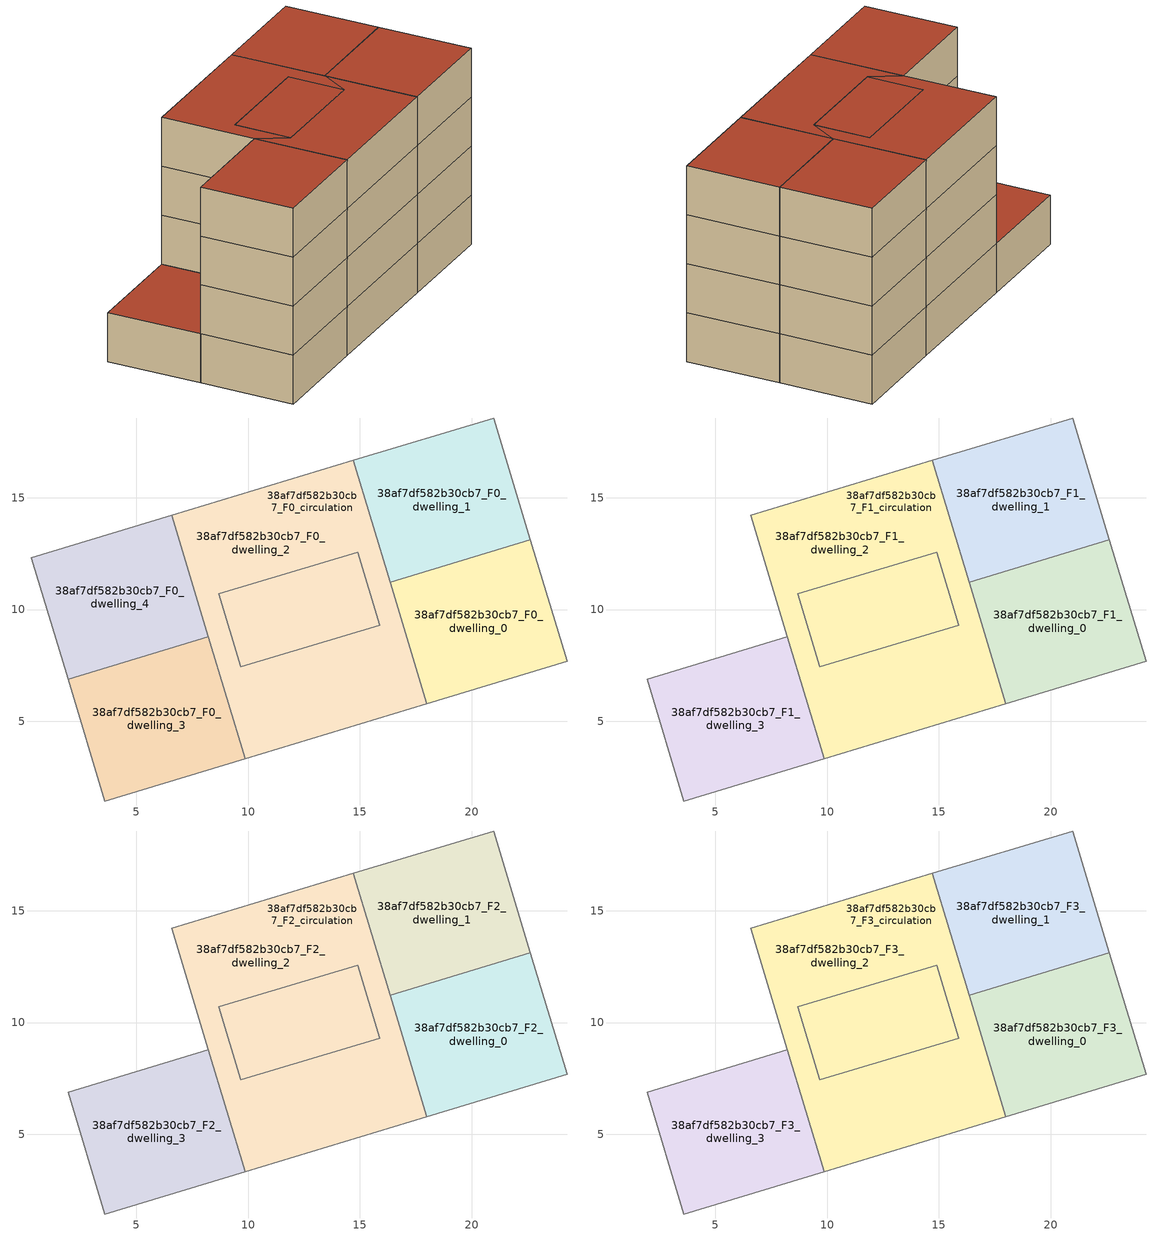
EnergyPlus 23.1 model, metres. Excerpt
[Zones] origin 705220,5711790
38af7df582b30cb7_F0_dwelling_0
 floor ground (EU_floor_Construction): 22.63,13.13 24.27,7.69 18,5.79 16.36,11.23 z0
 wall adiabatic (EU_wall_Construction): 16.36,11.23 18,5.79 24.27,7.69 22.63,13.13 z0:3
 wall to 38af7df582b30cb7_F0_dwelling_1 (EU_wall_Construction): 22.63,13.13 16.36,11.23 z0:3
38af7df582b30cb7_F0_dwelling_1
 floor ground (EU_floor_Construction): 20.98,18.57 22.63,13.13 16.36,11.23 14.71,16.67 z0
 wall adiabatic (EU_wall_Construction): 22.63,13.13 20.98,18.57 14.71,16.67 16.36,11.23 z0:3
38af7df582b30cb7_F0_dwelling_2
 floor ground (EU_floor_Construction): 14.9,12.57 15.88,9.31 9.68,7.43 8.69,10.7 z0; 14.71,16.67 16.36,11.23 15.88,9.31 14.9,12.57 8.69,10.7 9.68,7.43 8.22,8.77 6.58,14.21 z0; 16.36,11.23 18,5.79 9.87,3.33 8.22,8.77 9.68,7.43 15.88,9.31 z0
 wall adiabatic (EU_wall_Construction): 9.87,3.33 18,5.79 16.36,11.23 14.71,16.67 6.58,14.21 8.22,8.77 9.87,3.33 z0:3
38af7df582b30cb7_F0_dwelling_3
 floor ground (EU_floor_Construction): 8.22,8.77 9.87,3.33 3.59,1.43 1.95,6.88 z0
 wall adiabatic (EU_wall_Construction): 1.95,6.88 3.59,1.43 9.87,3.33 8.22,8.77 z0:3
 wall to 38af7df582b30cb7_F0_dwelling_4 (EU_wall_Construction): 8.22,8.77 1.95,6.88 z0:3
38af7df582b30cb7_F0_dwelling_4
 floor ground (EU_floor_Construction): 6.58,14.21 8.22,8.77 1.95,6.88 0.3,12.32 z0
 wall adiabatic (EU_wall_Construction): 8.22,8.77 6.58,14.21 0.3,12.32 1.95,6.88 z0:3
 roof outside (EU_roof_Construction): 8.22,8.77 6.58,14.21 0.3,12.32 1.95,6.88 z3
38af7df582b30cb7_F0_circulation
 floor ground (EU_floor_Construction): 14.9,12.57 15.88,9.31 9.68,7.43 8.69,10.7 z0; 14.71,16.67 16.36,11.23 15.88,9.31 14.9,12.57 8.69,10.7 9.68,7.43 8.22,8.77 6.58,14.21 z0; 16.36,11.23 18,5.79 9.87,3.33 8.22,8.77 9.68,7.43 15.88,9.31 z0
 wall adiabatic (EU_wall_Construction): 8.69,10.7 9.68,7.43 15.88,9.31 14.9,12.57 8.69,10.7 z0:3
38af7df582b30cb7_F1_dwelling_0
 floor to 38af7df582b30cb7_F0_dwelling_0 (EU_floor_Construction): 22.63,13.13 24.27,7.69 18,5.79 16.36,11.23 z3
 wall adiabatic (EU_wall_Construction): 16.36,11.23 18,5.79 24.27,7.69 22.63,13.13 z3:6
 wall to 38af7df582b30cb7_F1_dwelling_1 (EU_wall_Construction): 22.63,13.13 16.36,11.23 z3:6
38af7df582b30cb7_F1_dwelling_1
 floor to 38af7df582b30cb7_F0_dwelling_1 (EU_floor_Construction): 20.98,18.57 22.63,13.13 16.36,11.23 14.71,16.67 z3
 wall adiabatic (EU_wall_Construction): 22.63,13.13 20.98,18.57 14.71,16.67 16.36,11.23 z3:6
38af7df582b30cb7_F1_dwelling_2
 floor outside (EU_floor_Construction): 16.36,11.23 18,5.79 9.87,3.33 8.22,8.77 9.68,7.43 15.88,9.31 z3; 14.71,16.67 16.36,11.23 15.88,9.31 14.9,12.57 8.69,10.7 9.68,7.43 8.22,8.77 6.58,14.21 z3; 14.9,12.57 15.88,9.31 9.68,7.43 8.69,10.7 z3
 wall adiabatic (EU_wall_Construction): 9.87,3.33 18,5.79 16.36,11.23 14.71,16.67 6.58,14.21 8.22,8.77 9.87,3.33 z3:6
38af7df582b30cb7_F1_dwelling_3
 floor to 38af7df582b30cb7_F0_dwelling_3 (EU_floor_Construction): 8.22,8.77 9.87,3.33 3.59,1.43 1.95,6.88 z3
 wall adiabatic (EU_wall_Construction): 9.87,3.33 8.22,8.77 1.95,6.88 3.59,1.43 9.87,3.33 z3:6
38af7df582b30cb7_F1_circulation
 floor to 38af7df582b30cb7_F0_circulation (EU_floor_Construction): 14.9,12.57 15.88,9.31 9.68,7.43 8.69,10.7 z3; 14.71,16.67 16.36,11.23 15.88,9.31 14.9,12.57 8.69,10.7 9.68,7.43 8.22,8.77 6.58,14.21 z3; 16.36,11.23 18,5.79 9.87,3.33 8.22,8.77 9.68,7.43 15.88,9.31 z3
 wall adiabatic (EU_wall_Construction): 8.69,10.7 9.68,7.43 15.88,9.31 14.9,12.57 8.69,10.7 z3:6
38af7df582b30cb7_F2_dwelling_0
 floor to 38af7df582b30cb7_F1_dwelling_0 (EU_floor_Construction): 22.63,13.13 24.27,7.69 18,5.79 16.36,11.23 z6
 wall adiabatic (EU_wall_Construction): 16.36,11.23 18,5.79 24.27,7.69 22.63,13.13 z6:9
 wall to 38af7df582b30cb7_F2_dwelling_1 (EU_wall_Construction): 22.63,13.13 16.36,11.23 z6:9
38af7df582b30cb7_F2_dwelling_1
 floor to 38af7df582b30cb7_F1_dwelling_1 (EU_floor_Construction): 20.98,18.57 22.63,13.13 16.36,11.23 14.71,16.67 z6
 wall adiabatic (EU_wall_Construction): 22.63,13.13 20.98,18.57 14.71,16.67 16.36,11.23 z6:9
38af7df582b30cb7_F2_dwelling_2
 floor outside (EU_floor_Construction): 16.36,11.23 18,5.79 9.87,3.33 8.22,8.77 9.68,7.43 15.88,9.31 z6; 14.71,16.67 16.36,11.23 15.88,9.31 14.9,12.57 8.69,10.7 9.68,7.43 8.22,8.77 6.58,14.21 z6; 14.9,12.57 15.88,9.31 9.68,7.43 8.69,10.7 z6
 wall adiabatic (EU_wall_Construction): 9.87,3.33 18,5.79 16.36,11.23 14.71,16.67 6.58,14.21 8.22,8.77 9.87,3.33 z6:9
38af7df582b30cb7_F2_dwelling_3
 floor to 38af7df582b30cb7_F1_dwelling_3 (EU_floor_Construction): 8.22,8.77 9.87,3.33 3.59,1.43 1.95,6.88 z6
 wall adiabatic (EU_wall_Construction): 9.87,3.33 8.22,8.77 1.95,6.88 3.59,1.43 9.87,3.33 z6:9
38af7df582b30cb7_F2_circulation
 floor to 38af7df582b30cb7_F1_circulation (EU_floor_Construction): 14.9,12.57 15.88,9.31 9.68,7.43 8.69,10.7 z6; 14.71,16.67 16.36,11.23 15.88,9.31 14.9,12.57 8.69,10.7 9.68,7.43 8.22,8.77 6.58,14.21 z6; 16.36,11.23 18,5.79 9.87,3.33 8.22,8.77 9.68,7.43 15.88,9.31 z6
 wall adiabatic (EU_wall_Construction): 8.69,10.7 9.68,7.43 15.88,9.31 14.9,12.57 8.69,10.7 z6:9
38af7df582b30cb7_F3_dwelling_0
 floor to 38af7df582b30cb7_F2_dwelling_0 (EU_floor_Construction): 22.63,13.13 24.27,7.69 18,5.79 16.36,11.23 z9
 wall adiabatic (EU_wall_Construction): 16.36,11.23 18,5.79 24.27,7.69 22.63,13.13 z9:12
 wall to 38af7df582b30cb7_F3_dwelling_1 (EU_wall_Construction): 22.63,13.13 16.36,11.23 z9:12
 roof outside (EU_roof_Construction): 24.27,7.69 22.63,13.13 16.36,11.23 18,5.79 z12
38af7df582b30cb7_F3_dwelling_1
 floor to 38af7df582b30cb7_F2_dwelling_1 (EU_floor_Construction): 20.98,18.57 22.63,13.13 16.36,11.23 14.71,16.67 z9
 wall adiabatic (EU_wall_Construction): 22.63,13.13 20.98,18.57 14.71,16.67 16.36,11.23 z9:12
 roof outside (EU_roof_Construction): 22.63,13.13 20.98,18.57 14.71,16.67 16.36,11.23 z12
38af7df582b30cb7_F3_dwelling_2
 floor outside (EU_floor_Construction): 16.36,11.23 18,5.79 9.87,3.33 8.22,8.77 9.68,7.43 15.88,9.31 z9; 14.71,16.67 16.36,11.23 15.88,9.31 14.9,12.57 8.69,10.7 9.68,7.43 8.22,8.77 6.58,14.21 z9; 14.9,12.57 15.88,9.31 9.68,7.43 8.69,10.7 z9
 wall adiabatic (EU_wall_Construction): 9.87,3.33 18,5.79 16.36,11.23 14.71,16.67 6.58,14.21 8.22,8.77 9.87,3.33 z9:12
 roof outside (EU_roof_Construction): 15.88,9.31 16.36,11.23 14.71,16.67 6.58,14.21 8.22,8.77 9.68,7.43 8.69,10.7 14.9,12.57 z12; 15.88,9.31 14.9,12.57 8.69,10.7 9.68,7.43 z12; 18,5.79 16.36,11.23 15.88,9.31 9.68,7.43 8.22,8.77 9.87,3.33 z12
38af7df582b30cb7_F3_dwelling_3
 floor to 38af7df582b30cb7_F2_dwelling_3 (EU_floor_Construction): 8.22,8.77 9.87,3.33 3.59,1.43 1.95,6.88 z9
 wall adiabatic (EU_wall_Construction): 9.87,3.33 8.22,8.77 1.95,6.88 3.59,1.43 9.87,3.33 z9:12
 roof outside (EU_roof_Construction): 9.87,3.33 8.22,8.77 1.95,6.88 3.59,1.43 z12
38af7df582b30cb7_F3_circulation
 floor to 38af7df582b30cb7_F2_circulation (EU_floor_Construction): 14.9,12.57 15.88,9.31 9.68,7.43 8.69,10.7 z9; 14.71,16.67 16.36,11.23 15.88,9.31 14.9,12.57 8.69,10.7 9.68,7.43 8.22,8.77 6.58,14.21 z9; 16.36,11.23 18,5.79 9.87,3.33 8.22,8.77 9.68,7.43 15.88,9.31 z9
 wall adiabatic (EU_wall_Construction): 8.69,10.7 9.68,7.43 15.88,9.31 14.9,12.57 8.69,10.7 z9:12
 roof outside (EU_roof_Construction): 15.88,9.31 16.36,11.23 14.71,16.67 6.58,14.21 8.22,8.77 9.68,7.43 8.69,10.7 14.9,12.57 z12; 15.88,9.31 14.9,12.57 8.69,10.7 9.68,7.43 z12; 18,5.79 16.36,11.23 15.88,9.31 9.68,7.43 8.22,8.77 9.87,3.33 z12
[Building]
EU S2 Campaign: North Axis=0; Terrain=City; Solar Distribution=FullExterior
[Site:Location]
London: Latitude=51.5; Longitude=-0.5; Time Zone=0; Elevation=25
[SizingPeriod:WeatherFileDays]
AnnualSizingPeriod: Begin Month=1; Begin Day of Month=1; End Month=12; End Day of Month=31; Day of Week for Start Day=Monday; Use Weather File Daylight Saving Period=No; Use Weather File Rain and Snow Indicators=No
[MATERIAL]
EU_InternalMass_Material: Roughness=MediumRough; Thickness=0.1; Conductivity=1; Density=1800; Specific Heat=900; Thermal Absorptance=0.9; Solar Absorptance=0.7; Visible Absorptance=0.7
[MATERIAL:NOMASS] Roughness=MediumRough; Thermal Absorptance=0.9; Solar Absorptance=0.7; Visible Absorptance=0.7
Name | Thermal Resistance
EU_wall_NoMass | 1.04674
EU_roof_NoMass | 4.32442
EU_floor_NoMass | 2.04616
[CONSTRUCTION]
EU_wall_Construction: EU_wall_NoMass
EU_roof_Construction: EU_roof_NoMass
EU_floor_Construction: EU_floor_NoMass
EU_InternalMass_Construction: EU_InternalMass_Material
[ZONE] Type=1; Multiplier=1; Ceiling Height=autocalculate; Floor Area=autocalculate; Part of Total Floor Area=Yes
Name | Volume
38af7df582b30cb7_F0_dwelling_0; 38af7df582b30cb7_F1_dwelling_0; 38af7df582b30cb7_F2_dwelling_0; 38af7df582b30cb7_F3_dwelling_0 | 111.738
38af7df582b30cb7_F0_dwelling_1; 38af7df582b30cb7_F1_dwelling_1; 38af7df582b30cb7_F2_dwelling_1; 38af7df582b30cb7_F3_dwelling_1; 38af7df582b30cb7_F0_dwelling_4 | 111.74
38af7df582b30cb7_F0_dwelling_2; 38af7df582b30cb7_F1_dwelling_2; 38af7df582b30cb7_F2_dwelling_2; 38af7df582b30cb7_F3_dwelling_2; 38af7df582b30cb7_F0_circulation; 38af7df582b30cb7_F1_circulation; 38af7df582b30cb7_F2_circulation; 38af7df582b30cb7_F3_circulation | 289.786
38af7df582b30cb7_F0_dwelling_3; 38af7df582b30cb7_F1_dwelling_3; 38af7df582b30cb7_F2_dwelling_3; 38af7df582b30cb7_F3_dwelling_3 | 111.739
[INTERNALMASS] Construction=EU_InternalMass_Construction
Name | Zone or ZoneList | Surface Area
38af7df582b30cb7_F0_dwelling_0_EU_InternalMass | 38af7df582b30cb7_F0_dwelling_0 | 37.2465
38af7df582b30cb7_F0_dwelling_1_EU_InternalMass | 38af7df582b30cb7_F0_dwelling_1 | 37.2465
38af7df582b30cb7_F0_dwelling_2_EU_InternalMass | 38af7df582b30cb7_F0_dwelling_2 | 74.493
38af7df582b30cb7_F0_dwelling_3_EU_InternalMass | 38af7df582b30cb7_F0_dwelling_3 | 37.2465
38af7df582b30cb7_F0_dwelling_4_EU_InternalMass | 38af7df582b30cb7_F0_dwelling_4 | 37.2465
38af7df582b30cb7_F1_dwelling_0_EU_InternalMass | 38af7df582b30cb7_F1_dwelling_0 | 55.8698
38af7df582b30cb7_F1_dwelling_1_EU_InternalMass | 38af7df582b30cb7_F1_dwelling_1 | 55.8698
38af7df582b30cb7_F1_dwelling_2_EU_InternalMass | 38af7df582b30cb7_F1_dwelling_2 | 55.8698
38af7df582b30cb7_F1_dwelling_3_EU_InternalMass | 38af7df582b30cb7_F1_dwelling_3 | 55.8698
38af7df582b30cb7_F2_dwelling_0_EU_InternalMass | 38af7df582b30cb7_F2_dwelling_0 | 55.8698
38af7df582b30cb7_F2_dwelling_1_EU_InternalMass | 38af7df582b30cb7_F2_dwelling_1 | 55.8698
38af7df582b30cb7_F2_dwelling_2_EU_InternalMass | 38af7df582b30cb7_F2_dwelling_2 | 55.8698
38af7df582b30cb7_F2_dwelling_3_EU_InternalMass | 38af7df582b30cb7_F2_dwelling_3 | 55.8698
38af7df582b30cb7_F3_dwelling_0_EU_InternalMass | 38af7df582b30cb7_F3_dwelling_0 | 55.8698
38af7df582b30cb7_F3_dwelling_1_EU_InternalMass | 38af7df582b30cb7_F3_dwelling_1 | 55.8698
38af7df582b30cb7_F3_dwelling_2_EU_InternalMass | 38af7df582b30cb7_F3_dwelling_2 | 55.8698
38af7df582b30cb7_F3_dwelling_3_EU_InternalMass | 38af7df582b30cb7_F3_dwelling_3 | 55.8698
[OTHEREQUIPMENT] Fuel Type=Electricity; Design Level Calculation Method=Watts/Area; Power per Zone Floor Area=1; Fraction Latent=0; Fraction Radiant=0; Fraction Lost=0; Carbon Dioxide Generation Rate=0; EndUse Subcategory=EU_Step8_InternalGains
Name | Zone or ZoneList or Space or SpaceList | Schedule
EU_Step8_InternalGain_38af7df582b30cb7_F0_dwelling_0_f000 | 38af7df582b30cb7_F0_dwelling_0 | EU_Step8_GainSchedule_38af7df582b30cb7_F0_dwelling_0_f000
EU_Step8_InternalGain_38af7df582b30cb7_F0_dwelling_1_f000 | 38af7df582b30cb7_F0_dwelling_1 | EU_Step8_GainSchedule_38af7df582b30cb7_F0_dwelling_1_f000
EU_Step8_InternalGain_38af7df582b30cb7_F0_dwelling_2_f000 | 38af7df582b30cb7_F0_dwelling_2 | EU_Step8_GainSchedule_38af7df582b30cb7_F0_dwelling_2_f000
EU_Step8_InternalGain_38af7df582b30cb7_F0_dwelling_3_f000 | 38af7df582b30cb7_F0_dwelling_3 | EU_Step8_GainSchedule_38af7df582b30cb7_F0_dwelling_3_f000
EU_Step8_InternalGain_38af7df582b30cb7_F0_dwelling_4_f000 | 38af7df582b30cb7_F0_dwelling_4 | EU_Step8_GainSchedule_38af7df582b30cb7_F0_dwelling_4_f000
EU_Step8_InternalGain_38af7df582b30cb7_F1_dwelling_0_f000 | 38af7df582b30cb7_F1_dwelling_0 | EU_Step8_GainSchedule_38af7df582b30cb7_F1_dwelling_0_f000
EU_Step8_InternalGain_38af7df582b30cb7_F1_dwelling_1_f000 | 38af7df582b30cb7_F1_dwelling_1 | EU_Step8_GainSchedule_38af7df582b30cb7_F1_dwelling_1_f000
EU_Step8_InternalGain_38af7df582b30cb7_F1_dwelling_2_f000 | 38af7df582b30cb7_F1_dwelling_2 | EU_Step8_GainSchedule_38af7df582b30cb7_F1_dwelling_2_f000
EU_Step8_InternalGain_38af7df582b30cb7_F1_dwelling_3_f000 | 38af7df582b30cb7_F1_dwelling_3 | EU_Step8_GainSchedule_38af7df582b30cb7_F1_dwelling_3_f000
EU_Step8_InternalGain_38af7df582b30cb7_F2_dwelling_0_f000 | 38af7df582b30cb7_F2_dwelling_0 | EU_Step8_GainSchedule_38af7df582b30cb7_F2_dwelling_0_f000
EU_Step8_InternalGain_38af7df582b30cb7_F2_dwelling_1_f000 | 38af7df582b30cb7_F2_dwelling_1 | EU_Step8_GainSchedule_38af7df582b30cb7_F2_dwelling_1_f000
EU_Step8_InternalGain_38af7df582b30cb7_F2_dwelling_2_f000 | 38af7df582b30cb7_F2_dwelling_2 | EU_Step8_GainSchedule_38af7df582b30cb7_F2_dwelling_2_f000
EU_Step8_InternalGain_38af7df582b30cb7_F2_dwelling_3_f000 | 38af7df582b30cb7_F2_dwelling_3 | EU_Step8_GainSchedule_38af7df582b30cb7_F2_dwelling_3_f000
EU_Step8_InternalGain_38af7df582b30cb7_F3_dwelling_0_f000 | 38af7df582b30cb7_F3_dwelling_0 | EU_Step8_GainSchedule_38af7df582b30cb7_F3_dwelling_0_f000
EU_Step8_InternalGain_38af7df582b30cb7_F3_dwelling_1_f000 | 38af7df582b30cb7_F3_dwelling_1 | EU_Step8_GainSchedule_38af7df582b30cb7_F3_dwelling_1_f000
EU_Step8_InternalGain_38af7df582b30cb7_F3_dwelling_2_f000 | 38af7df582b30cb7_F3_dwelling_2 | EU_Step8_GainSchedule_38af7df582b30cb7_F3_dwelling_2_f000
EU_Step8_InternalGain_38af7df582b30cb7_F3_dwelling_3_f000 | 38af7df582b30cb7_F3_dwelling_3 | EU_Step8_GainSchedule_38af7df582b30cb7_F3_dwelling_3_f000
[ZONEINFILTRATION:DESIGNFLOWRATE] Schedule=EU_AlwaysOn; Design Flow Rate Calculation Method=Flow/Area; Flow Rate per Floor Area=0.0005; Constant Term Coefficient=1; Temperature Term Coefficient=0; Velocity Term Coefficient=0; Velocity Squared Term Coefficient=0
Name | Zone or ZoneList or Space or SpaceList
EU_Circulation_Infiltration_38af7df582b30cb7_F0_circulation | 38af7df582b30cb7_F0_circulation
EU_Circulation_Infiltration_38af7df582b30cb7_F1_circulation | 38af7df582b30cb7_F1_circulation
EU_Circulation_Infiltration_38af7df582b30cb7_F2_circulation | 38af7df582b30cb7_F2_circulation
EU_Circulation_Infiltration_38af7df582b30cb7_F3_circulation | 38af7df582b30cb7_F3_circulation
[ZONEVENTILATION:DESIGNFLOWRATE] Schedule=EU_AlwaysOn; Design Flow Rate Calculation Method=AirChanges/Hour; Air Changes per Hour=0.488719; Ventilation Type=Natural; Fan Pressure Rise=0; Fan Total Efficiency=1; Constant Term Coefficient=1; Temperature Term Coefficient=0; Velocity Term Coefficient=0; Velocity Squared Term Coefficient=0; Minimum Indoor Temperature=-100; Maximum Indoor Temperature=100; Delta Temperature=-100; Minimum Outdoor Temperature=-100; Maximum Outdoor Temperature=100; Maximum Wind Speed=40
Name | Zone or ZoneList or Space or SpaceList
EU_ConstantAir_38af7df582b30cb7_F0_dwelling_0 | 38af7df582b30cb7_F0_dwelling_0
EU_ConstantAir_38af7df582b30cb7_F0_dwelling_1 | 38af7df582b30cb7_F0_dwelling_1
EU_ConstantAir_38af7df582b30cb7_F0_dwelling_2 | 38af7df582b30cb7_F0_dwelling_2
EU_ConstantAir_38af7df582b30cb7_F0_dwelling_3 | 38af7df582b30cb7_F0_dwelling_3
EU_ConstantAir_38af7df582b30cb7_F0_dwelling_4 | 38af7df582b30cb7_F0_dwelling_4
EU_ConstantAir_38af7df582b30cb7_F1_dwelling_0 | 38af7df582b30cb7_F1_dwelling_0
EU_ConstantAir_38af7df582b30cb7_F1_dwelling_1 | 38af7df582b30cb7_F1_dwelling_1
EU_ConstantAir_38af7df582b30cb7_F1_dwelling_2 | 38af7df582b30cb7_F1_dwelling_2
EU_ConstantAir_38af7df582b30cb7_F1_dwelling_3 | 38af7df582b30cb7_F1_dwelling_3
EU_ConstantAir_38af7df582b30cb7_F2_dwelling_0 | 38af7df582b30cb7_F2_dwelling_0
EU_ConstantAir_38af7df582b30cb7_F2_dwelling_1 | 38af7df582b30cb7_F2_dwelling_1
EU_ConstantAir_38af7df582b30cb7_F2_dwelling_2 | 38af7df582b30cb7_F2_dwelling_2
EU_ConstantAir_38af7df582b30cb7_F2_dwelling_3 | 38af7df582b30cb7_F2_dwelling_3
EU_ConstantAir_38af7df582b30cb7_F3_dwelling_0 | 38af7df582b30cb7_F3_dwelling_0
EU_ConstantAir_38af7df582b30cb7_F3_dwelling_1 | 38af7df582b30cb7_F3_dwelling_1
EU_ConstantAir_38af7df582b30cb7_F3_dwelling_2 | 38af7df582b30cb7_F3_dwelling_2
EU_ConstantAir_38af7df582b30cb7_F3_dwelling_3 | 38af7df582b30cb7_F3_dwelling_3
[HVACTEMPLATE:THERMOSTAT] Constant Heating Setpoint=20; Constant Cooling Setpoint=50
EU_HeatOnly_38af7df582b30cb7_F0_dwelling_0; EU_HeatOnly_38af7df582b30cb7_F0_dwelling_1; EU_HeatOnly_38af7df582b30cb7_F0_dwelling_2; EU_HeatOnly_38af7df582b30cb7_F0_dwelling_3; EU_HeatOnly_38af7df582b30cb7_F0_dwelling_4; EU_HeatOnly_38af7df582b30cb7_F1_dwelling_0; EU_HeatOnly_38af7df582b30cb7_F1_dwelling_1; EU_HeatOnly_38af7df582b30cb7_F1_dwelling_2; EU_HeatOnly_38af7df582b30cb7_F1_dwelling_3; EU_HeatOnly_38af7df582b30cb7_F2_dwelling_0; EU_HeatOnly_38af7df582b30cb7_F2_dwelling_1; EU_HeatOnly_38af7df582b30cb7_F2_dwelling_2; EU_HeatOnly_38af7df582b30cb7_F2_dwelling_3; EU_HeatOnly_38af7df582b30cb7_F3_dwelling_0; EU_HeatOnly_38af7df582b30cb7_F3_dwelling_1; EU_HeatOnly_38af7df582b30cb7_F3_dwelling_2; EU_HeatOnly_38af7df582b30cb7_F3_dwelling_3
[HVACTEMPLATE:ZONE:IDEALLOADSAIRSYSTEM] System Availability Schedule=EU_AlwaysOn; Maximum Heating Supply Air Temperature=50; Minimum Cooling Supply Air Temperature=13; Maximum Heating Supply Air Humidity Ratio=0.0156; Minimum Cooling Supply Air Humidity Ratio=0.0077; Heating Limit=NoLimit; Cooling Limit=NoLimit; Heating Availability Schedule=EU_AlwaysOn; Cooling Availability Schedule=EU_CoolingOff; Dehumidification Control Type=ConstantSensibleHeatRatio; Cooling Sensible Heat Ratio=0.7; Dehumidification Setpoint=60; Humidification Control Type=None; Humidification Setpoint=30; Outdoor Air Method=None; Outdoor Air Flow Rate per Person=0.00944; Outdoor Air Flow Rate per Zone Floor Area=0; Outdoor Air Flow Rate per Zone=0; Demand Controlled Ventilation Type=None; Outdoor Air Economizer Type=NoEconomizer; Heat Recovery Type=None; Sensible Heat Recovery Effectiveness=0.7; Latent Heat Recovery Effectiveness=0.65
Name | Template Thermostat
38af7df582b30cb7_F0_dwelling_0 | EU_HeatOnly_38af7df582b30cb7_F0_dwelling_0
38af7df582b30cb7_F0_dwelling_1 | EU_HeatOnly_38af7df582b30cb7_F0_dwelling_1
38af7df582b30cb7_F0_dwelling_2 | EU_HeatOnly_38af7df582b30cb7_F0_dwelling_2
38af7df582b30cb7_F0_dwelling_3 | EU_HeatOnly_38af7df582b30cb7_F0_dwelling_3
38af7df582b30cb7_F0_dwelling_4 | EU_HeatOnly_38af7df582b30cb7_F0_dwelling_4
38af7df582b30cb7_F1_dwelling_0 | EU_HeatOnly_38af7df582b30cb7_F1_dwelling_0
38af7df582b30cb7_F1_dwelling_1 | EU_HeatOnly_38af7df582b30cb7_F1_dwelling_1
38af7df582b30cb7_F1_dwelling_2 | EU_HeatOnly_38af7df582b30cb7_F1_dwelling_2
38af7df582b30cb7_F1_dwelling_3 | EU_HeatOnly_38af7df582b30cb7_F1_dwelling_3
38af7df582b30cb7_F2_dwelling_0 | EU_HeatOnly_38af7df582b30cb7_F2_dwelling_0
38af7df582b30cb7_F2_dwelling_1 | EU_HeatOnly_38af7df582b30cb7_F2_dwelling_1
38af7df582b30cb7_F2_dwelling_2 | EU_HeatOnly_38af7df582b30cb7_F2_dwelling_2
38af7df582b30cb7_F2_dwelling_3 | EU_HeatOnly_38af7df582b30cb7_F2_dwelling_3
38af7df582b30cb7_F3_dwelling_0 | EU_HeatOnly_38af7df582b30cb7_F3_dwelling_0
38af7df582b30cb7_F3_dwelling_1 | EU_HeatOnly_38af7df582b30cb7_F3_dwelling_1
38af7df582b30cb7_F3_dwelling_2 | EU_HeatOnly_38af7df582b30cb7_F3_dwelling_2
38af7df582b30cb7_F3_dwelling_3 | EU_HeatOnly_38af7df582b30cb7_F3_dwelling_3
[SIZING:ZONE] Zone Cooling Design Supply Air Temperature Input Method=SupplyAirTemperature; Zone Cooling Design Supply Air Temperature=13; Zone Heating Design Supply Air Temperature Input Method=SupplyAirTemperature; Zone Heating Design Supply Air Temperature=50; Zone Cooling Design Supply Air Humidity Ratio=0.008; Zone Heating Design Supply Air Humidity Ratio=0.008; Cooling Design Air Flow Method=DesignDay; Cooling Design Air Flow Rate=0; Cooling Minimum Air Flow per Zone Floor Area=0.000762; Cooling Minimum Air Flow=0; Cooling Minimum Air Flow Fraction=0.2; Heating Design Air Flow Method=DesignDay; Heating Design Air Flow Rate=0; Heating Maximum Air Flow per Zone Floor Area=0.002032; Heating Maximum Air Flow=0.141576; Heating Maximum Air Flow Fraction=0.3; Account for Dedicated Outdoor Air System=No; Dedicated Outdoor Air System Control Strategy=NeutralSupplyAir; Dedicated Outdoor Air Low Setpoint Temperature for Design=autosize; Dedicated Outdoor Air High Setpoint Temperature for Design=autosize; Zone Load Sizing Method=Sensible Load Only No Latent Load; Zone Latent Cooling Design Supply Air Humidity Ratio Input Method=HumidityRatioDifference; Zone Cooling Design Supply Air Humidity Ratio Difference=0.005; Zone Latent Heating Design Supply Air Humidity Ratio Input Method=HumidityRatioDifference; Zone Humidification Design Supply Air Humidity Ratio Difference=0.005
38af7df582b30cb7_F0_dwelling_0; 38af7df582b30cb7_F0_dwelling_1; 38af7df582b30cb7_F0_dwelling_2; 38af7df582b30cb7_F0_dwelling_3; 38af7df582b30cb7_F0_dwelling_4; 38af7df582b30cb7_F1_dwelling_0; 38af7df582b30cb7_F1_dwelling_1; 38af7df582b30cb7_F1_dwelling_2; 38af7df582b30cb7_F1_dwelling_3; 38af7df582b30cb7_F2_dwelling_0; 38af7df582b30cb7_F2_dwelling_1; 38af7df582b30cb7_F2_dwelling_2; 38af7df582b30cb7_F2_dwelling_3; 38af7df582b30cb7_F3_dwelling_0; 38af7df582b30cb7_F3_dwelling_1; 38af7df582b30cb7_F3_dwelling_2; 38af7df582b30cb7_F3_dwelling_3
[SCHEDULE:CONSTANT]
Name | Hourly Value
EU_AlwaysOn | 1
EU_CoolingOff | 0
[SCHEDULE:FILE] Column Number=1; Rows to Skip at Top=0; Number of Hours of Data=8760; Column Separator=Comma; Interpolate to Timestep=No; Minutes per Item=60; Adjust Schedule for Daylight Savings=Yes
Name | File
EU_Step8_GainSchedule_38af7df582b30cb7_F0_dwelling_0_f000 | ../../schedules/38af7df582b30cb7/38af7df582b30cb7_F0_dwelling_0_f000_gain.csv
EU_Step8_GainSchedule_38af7df582b30cb7_F0_dwelling_1_f000 | ../../schedules/38af7df582b30cb7/38af7df582b30cb7_F0_dwelling_1_f000_gain.csv
EU_Step8_GainSchedule_38af7df582b30cb7_F0_dwelling_2_f000 | ../../schedules/38af7df582b30cb7/38af7df582b30cb7_F0_dwelling_2_f000_gain.csv
EU_Step8_GainSchedule_38af7df582b30cb7_F0_dwelling_3_f000 | ../../schedules/38af7df582b30cb7/38af7df582b30cb7_F0_dwelling_3_f000_gain.csv
EU_Step8_GainSchedule_38af7df582b30cb7_F0_dwelling_4_f000 | ../../schedules/38af7df582b30cb7/38af7df582b30cb7_F0_dwelling_4_f000_gain.csv
EU_Step8_GainSchedule_38af7df582b30cb7_F1_dwelling_0_f000 | ../../schedules/38af7df582b30cb7/38af7df582b30cb7_F1_dwelling_0_f000_gain.csv
EU_Step8_GainSchedule_38af7df582b30cb7_F1_dwelling_1_f000 | ../../schedules/38af7df582b30cb7/38af7df582b30cb7_F1_dwelling_1_f000_gain.csv
EU_Step8_GainSchedule_38af7df582b30cb7_F1_dwelling_2_f000 | ../../schedules/38af7df582b30cb7/38af7df582b30cb7_F1_dwelling_2_f000_gain.csv
EU_Step8_GainSchedule_38af7df582b30cb7_F1_dwelling_3_f000 | ../../schedules/38af7df582b30cb7/38af7df582b30cb7_F1_dwelling_3_f000_gain.csv
EU_Step8_GainSchedule_38af7df582b30cb7_F2_dwelling_0_f000 | ../../schedules/38af7df582b30cb7/38af7df582b30cb7_F2_dwelling_0_f000_gain.csv
EU_Step8_GainSchedule_38af7df582b30cb7_F2_dwelling_1_f000 | ../../schedules/38af7df582b30cb7/38af7df582b30cb7_F2_dwelling_1_f000_gain.csv
EU_Step8_GainSchedule_38af7df582b30cb7_F2_dwelling_2_f000 | ../../schedules/38af7df582b30cb7/38af7df582b30cb7_F2_dwelling_2_f000_gain.csv
EU_Step8_GainSchedule_38af7df582b30cb7_F2_dwelling_3_f000 | ../../schedules/38af7df582b30cb7/38af7df582b30cb7_F2_dwelling_3_f000_gain.csv
EU_Step8_GainSchedule_38af7df582b30cb7_F3_dwelling_0_f000 | ../../schedules/38af7df582b30cb7/38af7df582b30cb7_F3_dwelling_0_f000_gain.csv
EU_Step8_GainSchedule_38af7df582b30cb7_F3_dwelling_1_f000 | ../../schedules/38af7df582b30cb7/38af7df582b30cb7_F3_dwelling_1_f000_gain.csv
EU_Step8_GainSchedule_38af7df582b30cb7_F3_dwelling_2_f000 | ../../schedules/38af7df582b30cb7/38af7df582b30cb7_F3_dwelling_2_f000_gain.csv
EU_Step8_GainSchedule_38af7df582b30cb7_F3_dwelling_3_f000 | ../../schedules/38af7df582b30cb7/38af7df582b30cb7_F3_dwelling_3_f000_gain.csv
